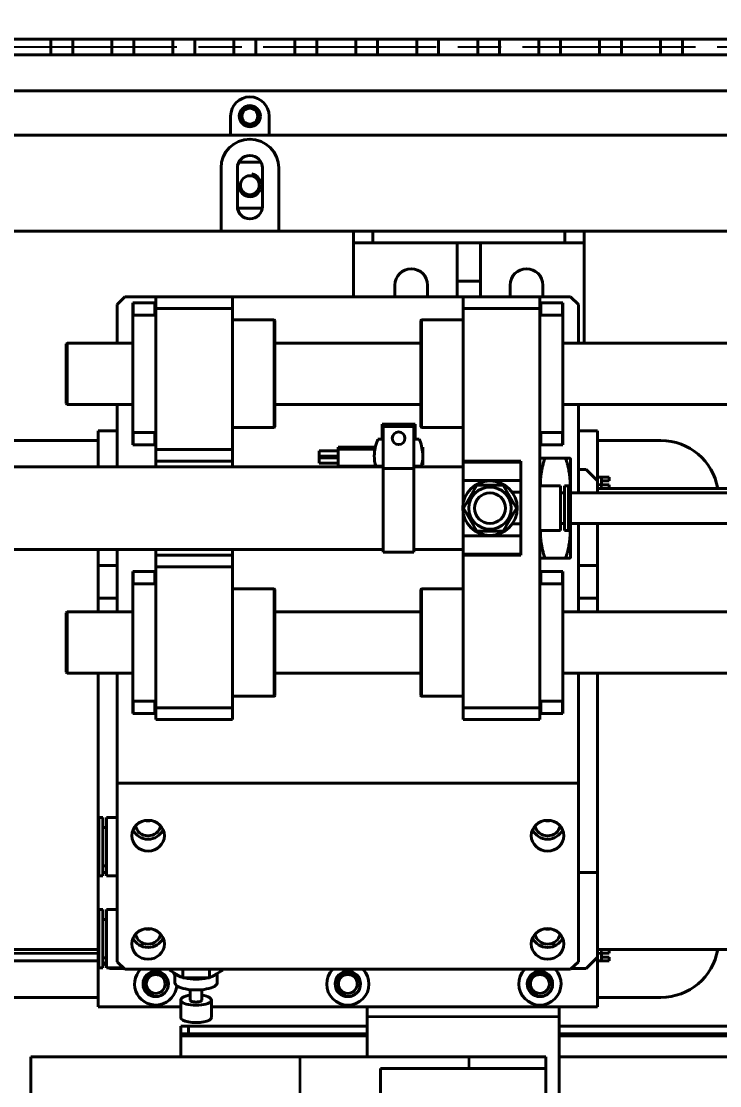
# Model space of a CAD drawing. Header units: millimetres. Extents: x 0 to 11890, y 0 to 8410.
# Drawn here: x 3137.3 to 3319.1, y 5919.1 to 6196.3 of the extents above; entities that cross this region are included whole.
import ezdxf

# ---------------------------------------------------------------- set-up
doc = ezdxf.new("R2010")
doc.units = ezdxf.units.MM
doc.header["$LTSCALE"] = 10
doc.linetypes.add('CHAIN', pattern=[0.3543, 0.2362, -0.0295, 0.0591, -0.0295])
for name, color, linetype, lineweight in [('가시적인 것(ISO)', 3, 'Continuous', 40), ('가시적인 좁은 것(ISO)', 3, 'Continuous', 35), ('중심선(ISO)', 1, 'Continuous', 25), ('치수(ISO)', 2, 'Continuous', 25)]:
    doc.layers.add(name, color=color, linetype=linetype, lineweight=lineweight)
doc.styles.add('치수 텍스트_PSTEK_POSCO', font='isocp.shx')
doc.dimstyles.new('치수_PSTEK_POSCO', dxfattribs={"dimscale": 10, "dimtxt": 3, "dimasz": 2, "dimexe": 2, "dimexo": 2.5, "dimgap": 1, "dimtad": 1, "dimrnd": 1e-08, "dimdsep": 46, "dimtxsty": '치수 텍스트_PSTEK_POSCO', "dimcen": 0.09, "dimdle": 10, "dimclrd": 7, "dimclre": 7, "dimclrt": 2, "dimadec": 1, "dimazin": 2, "dimtfac": 1, "dimtmove": 0, "dimatfit": 3, "dimfxl": 0, "dimtolj": 1, "dimlwd": -1, "dimlwe": -1, "dimarcsym": 0})

# ---------------------------------------------------------------- blocks, each defined once
blk = doc.blocks.new('*D36')
at = {"layer": 'Defpoints', "color": 0}
for p in [(2184.83, 6147.6), (4568.33, 5027.6), (4568.33, 4750.47)]:
    blk.add_point(p, dxfattribs=at)
at = {"layer": '치수(ISO)', "color": 7}
for p, q in [((2184.83, 6097.6), (2184.83, 4710.47)), ((4568.33, 4977.6), (4568.33, 4710.47)), ((2224.83, 4750.47), (4528.33, 4750.47))]:
    blk.add_line(p, q, dxfattribs=at)
for points in [[(2224.83, 4757.14), (2224.83, 4743.8), (2184.83, 4750.47)], [(4528.33, 4757.14), (4528.33, 4743.8), (4568.33, 4750.47)]]:
    blk.add_solid(points, dxfattribs=at)
at = {"layer": '치수(ISO)', "color": 2, "insert": (3269.57, 4800.48), "char_height": 60, "attachment_point": 4, "style": '치수 텍스트_PSTEK_POSCO'}
blk.add_mtext('\\A1;2383.5', dxfattribs=at)
blk = doc.blocks.new('*D39')
at = {"layer": 'Defpoints', "color": 0}
for p in [(2406.83, 7439.6), (1606.83, 5027.6), (4228.33, 5027.6)]:
    blk.add_point(p, dxfattribs=at)
at = {"layer": '치수(ISO)', "color": 7}
for p, q in [((2356.83, 7439.6), (1566.83, 7439.6)), ((1606.83, 7399.6), (1606.83, 5067.6)), ((4178.33, 5027.6), (1566.83, 5027.6))]:
    blk.add_line(p, q, dxfattribs=at)
for points in [[(1600.16, 7399.6), (1613.49, 7399.6), (1606.83, 7439.6)], [(1600.16, 5067.6), (1613.49, 5067.6), (1606.83, 5027.6)]]:
    blk.add_solid(points, dxfattribs=at)
at = {"layer": '치수(ISO)', "color": 2, "insert": (1556.82, 6159.03), "char_height": 60, "attachment_point": 4, "rotation": 90, "style": '치수 텍스트_PSTEK_POSCO'}
blk.add_mtext('\\A1;2412', dxfattribs=at)
blk = doc.blocks.new('*D40')
at = {"layer": 'Defpoints', "color": 0}
for p in [(1930.09, 6189.6), (2082.05, 6189.6), (3210.83, 4301.59)]:
    blk.add_point(p, dxfattribs=at)
at = {"layer": '치수(ISO)', "color": 7}
for p, q in [((2032.05, 6189.6), (1890.09, 6189.6)), ((1930.09, 4341.59), (1930.09, 6149.6)), ((3160.83, 4301.59), (1890.09, 4301.59))]:
    blk.add_line(p, q, dxfattribs=at)
for points in [[(1923.42, 6149.6), (1936.76, 6149.6), (1930.09, 6189.6)], [(1923.42, 4341.59), (1936.76, 4341.59), (1930.09, 4301.59)]]:
    blk.add_solid(points, dxfattribs=at)
at = {"layer": '치수(ISO)', "color": 2, "insert": (1880.09, 5131.59), "char_height": 60, "attachment_point": 4, "rotation": 90, "style": '치수 텍스트_PSTEK_POSCO'}
blk.add_mtext('\\A1;1888.01', dxfattribs=at)

msp = doc.modelspace()

# ---------------------------------------------------------------- linework, layer by layer
at = {"layer": '가시적인 것(ISO)'}
for p, q in [((3464.538, 6191.597), (2909.48, 6191.597)), ((3145.001, 6187.597), (3145.001, 6191.597)), ((3150.716, 6187.597), (3150.716, 6191.597)), ((3160.876, 6187.597), (3160.876, 6191.597)), ((3166.591, 6187.597), (3166.591, 6191.597)), ((3176.751, 6187.597), (3176.751, 6191.597)), ((3182.466, 6187.597), (3182.466, 6191.597)), ((3192.626, 6187.597), (3192.626, 6191.597)), ((3198.341, 6187.597), (3198.341, 6191.597)), ((3208.501, 6187.597), (3208.501, 6191.597)), ((3214.216, 6187.597), (3214.216, 6191.597)), ((3224.376, 6187.597), (3224.376, 6191.597)), ((3230.091, 6187.597), (3230.091, 6191.597)), ((3240.251, 6187.597), (3240.251, 6191.597)), ((3245.966, 6187.597), (3245.966, 6191.597)), ((3256.126, 6187.597), (3256.126, 6191.597)), ((3261.841, 6187.597), (3261.841, 6191.597)), ((3272.001, 6187.597), (3272.001, 6191.597)), ((3277.716, 6187.597), (3277.716, 6191.597)), ((3287.876, 6187.597), (3287.876, 6191.597)), ((3293.591, 6187.597), (3293.591, 6191.597)), ((3303.751, 6187.597), (3303.751, 6191.597)), ((3309.466, 6187.597), (3309.466, 6191.597)), ((2909.48, 6187.597), (3464.538, 6187.597)), ((2896.826, 6178.202), (3464.538, 6178.202)), ((3191.826, 6166.597), (3191.826, 6171.597)), ((3201.826, 6171.597), (3201.826, 6166.597)), ((3464.538, 6166.597), (2896.826, 6166.597)), ((3191.826, 6166.597), (3061.826, 6166.597)), ((3331.826, 6166.597), (3201.826, 6166.597)), ((3193.943, 6159.597), (3199.71, 6159.597)), ((3189.326, 6158.097), (3189.326, 6141.597)), ((3193.576, 6148.097), (3193.576, 6158.097)), ((3200.076, 6158.097), (3200.076, 6148.097)), ((3204.326, 6141.597), (3204.326, 6158.097)), ((3200.038, 6147.597), (3193.615, 6147.597)), ((3189.326, 6141.597), (2954.326, 6141.597)), ((3204.326, 6141.597), (3189.326, 6141.597)), ((3439.326, 6141.597), (3204.326, 6141.597)), ((3223.826, 6141.597), (3223.826, 6138.597)), ((3228.826, 6138.597), (3228.826, 6141.597)), ((3278.826, 6141.597), (3278.826, 6138.597)), ((3283.826, 6138.597), (3283.826, 6141.597)), ((3223.826, 6138.597), (3228.826, 6138.597)), ((3223.826, 6124.501), (3223.826, 6138.597)), ((3228.826, 6138.597), (3278.826, 6138.597)), ((3250.826, 6128.597), (3250.826, 6138.597)), ((3256.826, 6138.597), (3256.826, 6128.597)), ((3278.826, 6138.597), (3283.826, 6138.597)), ((3283.826, 6138.597), (3283.826, 6112.503)), ((3234.576, 6124.501), (3234.576, 6127.597)), ((3243.076, 6127.597), (3243.076, 6124.501)), ((3256.826, 6128.597), (3250.826, 6128.597)), ((3250.826, 6124.501), (3250.826, 6128.597)), ((3256.826, 6128.597), (3256.826, 6124.505)), ((3264.576, 6124.505), (3264.576, 6127.597)), ((3273.076, 6127.597), (3273.076, 6124.501)), ((3162.326, 6122.501), (3164.326, 6124.501)), ((3172.326, 6124.501), (3164.326, 6124.501)), ((3172.326, 6121.506), (3172.326, 6124.505)), ((3172.326, 6124.505), (3192.326, 6124.505)), ((3192.326, 6124.505), (3192.326, 6121.506)), ((3252.326, 6124.501), (3192.326, 6124.501)), ((3252.326, 6121.506), (3252.326, 6124.505)), ((3252.326, 6124.505), (3272.326, 6124.505)), ((3272.326, 6124.505), (3272.326, 6121.506)), ((3280.326, 6124.501), (3272.326, 6124.501)), ((3280.326, 6124.501), (3282.326, 6122.501)), ((3162.326, 6112.503), (3162.326, 6122.501)), ((3166.326, 6123.001), (3166.326, 6123.005)), ((3166.326, 6119.473), (3166.326, 6123.001)), ((3166.526, 6123.005), (3172.126, 6123.005)), ((3172.126, 6123.001), (3166.526, 6123.001)), ((3172.326, 6121.506), (3192.326, 6121.506)), ((3172.326, 6084.756), (3172.326, 6121.506)), ((3192.326, 6121.506), (3192.326, 6084.756)), ((3252.326, 6121.506), (3272.326, 6121.506)), ((3252.326, 6081.756), (3252.326, 6121.506)), ((3272.326, 6121.506), (3272.326, 6017.505)), ((3272.526, 6123.005), (3278.126, 6123.005)), ((3278.126, 6123.001), (3272.526, 6123.001)), ((3278.326, 6123.005), (3278.326, 6123.001)), ((3278.326, 6123.001), (3278.326, 6119.473)), ((3282.326, 6122.501), (3282.326, 6112.503)), ((3166.326, 6089.528), (3166.326, 6119.473)), ((3166.526, 6119.789), (3172.126, 6119.789)), ((3192.326, 6118.503), (3203.126, 6118.503)), ((3203.326, 6090.703), (3203.326, 6118.303)), ((3241.326, 6118.303), (3241.326, 6090.703)), ((3252.326, 6118.503), (3241.526, 6118.503)), ((3272.526, 6119.789), (3278.126, 6119.789)), ((3278.326, 6119.473), (3278.326, 6089.528)), ((3149.038, 6112.253), (3149.288, 6112.503)), ((3149.288, 6112.503), (3149.288, 6096.503)), ((3166.326, 6112.503), (3149.288, 6112.503)), ((3241.326, 6112.503), (3203.326, 6112.503)), ((3442.538, 6112.503), (3278.326, 6112.503)), ((3149.038, 6096.753), (3149.038, 6112.253)), ((3149.038, 6096.753), (3149.288, 6096.503)), ((3166.326, 6096.503), (3149.288, 6096.503)), ((3162.326, 6080.303), (3162.326, 6096.503)), ((3241.326, 6096.503), (3203.326, 6096.503)), ((3442.538, 6096.503), (3278.326, 6096.503)), ((3282.326, 6096.503), (3282.326, 6073.503)), ((3192.326, 6090.503), (3203.126, 6090.503)), ((3231.226, 6091.333), (3239.826, 6091.333)), ((3231.226, 6087.463), (3231.226, 6091.333)), ((3231.326, 6090.913), (3239.726, 6090.913)), ((3231.326, 6087.463), (3231.326, 6090.913)), ((3231.526, 6090.803), (3231.526, 6079.81)), ((3239.526, 6090.803), (3231.526, 6090.803)), ((3239.526, 6079.81), (3239.526, 6090.803)), ((3239.726, 6090.913), (3239.726, 6087.463)), ((3239.826, 6091.333), (3239.826, 6087.463)), ((3252.326, 6090.503), (3241.526, 6090.503)), ((3157.326, 6089.597), (3157.326, 6080.303)), ((3162.326, 6089.597), (3157.326, 6089.597)), ((3166.326, 6086.001), (3166.326, 6089.528)), ((3172.126, 6089.212), (3166.526, 6089.212)), ((3230.166, 6087.463), (3231.526, 6087.463)), ((3239.526, 6087.463), (3240.886, 6087.463)), ((3278.126, 6089.212), (3272.526, 6089.212)), ((3278.326, 6089.528), (3278.326, 6086.001)), ((3287.326, 6089.597), (3282.326, 6089.597)), ((3287.326, 6076.597), (3287.326, 6089.597)), ((3063.826, 6087.097), (3157.326, 6087.097)), ((3166.526, 6086.001), (3172.126, 6086.001)), ((3192.326, 6084.756), (3172.326, 6084.756)), ((3172.326, 6084.756), (3172.326, 6081.755)), ((3192.326, 6081.755), (3192.326, 6084.756)), ((3229.472, 6085.403), (3219.826, 6085.403)), ((3219.826, 6085.403), (3219.826, 6084.863)), ((3229.366, 6084.863), (3219.826, 6084.863)), ((3219.826, 6084.863), (3219.826, 6080.403)), ((3241.826, 6085.403), (3241.581, 6085.403)), ((3241.826, 6084.231), (3241.826, 6085.403)), ((3272.526, 6086.001), (3278.126, 6086.001)), ((3287.326, 6087.097), (3303.826, 6087.097)), ((3214.826, 6083.053), (3214.826, 6084.403)), ((3219.826, 6084.403), (3214.826, 6084.403)), ((3214.826, 6083.053), (3214.826, 6082.553)), ((3214.826, 6081.203), (3214.826, 6082.553)), ((3241.826, 6084.231), (3241.774, 6084.231)), ((3241.826, 6084.231), (3241.826, 6083.464)), ((3241.826, 6082.803), (3241.826, 6080.803)), ((3272.326, 6082.253), (3272.471, 6082.503)), ((3279.021, 6082.503), (3273.632, 6082.503)), ((3280.326, 6082.253), (3280.182, 6082.503)), ((3280.326, 6056.753), (3280.326, 6082.253)), ((3231.526, 6080.303), (3090.126, 6080.303)), ((3172.326, 6081.755), (3192.326, 6081.755)), ((3172.326, 6081.752), (3172.326, 6081.755)), ((3172.326, 6080.303), (3172.326, 6081.752)), ((3192.326, 6081.755), (3192.326, 6081.752)), ((3192.326, 6081.752), (3192.326, 6080.303)), ((3219.826, 6081.203), (3214.826, 6081.203)), ((3229.586, 6080.403), (3219.826, 6080.403)), ((3231.526, 6080.403), (3229.586, 6080.403)), ((3231.526, 6058.003), (3231.526, 6079.81)), ((3239.526, 6079.81), (3231.526, 6079.81)), ((3241.466, 6080.403), (3239.526, 6080.403)), ((3252.326, 6080.303), (3239.526, 6080.303)), ((3239.526, 6079.81), (3239.526, 6058.003)), ((3241.826, 6080.803), (3241.567, 6080.803)), ((3252.326, 6081.752), (3252.326, 6081.756)), ((3252.326, 6081.756), (3267.326, 6081.756)), ((3252.326, 6081.503), (3252.326, 6081.752)), ((3267.326, 6081.503), (3252.326, 6081.503)), ((3252.326, 6076.714), (3252.326, 6081.503)), ((3267.326, 6081.756), (3267.326, 6057.256)), ((3284.326, 6079.597), (3282.326, 6079.597)), ((3284.326, 6079.597), (3287.326, 6076.597)), ((3267.326, 6076.714), (3252.326, 6076.714)), ((3252.326, 6076.714), (3252.326, 6070.691)), ((3287.326, 6077.597), (3288.326, 6077.597)), ((3287.326, 6076.597), (3287.326, 6073.503)), ((3288.326, 6077.597), (3290.326, 6077.597)), ((3288.326, 6077.597), (3288.326, 6075.597)), ((3290.326, 6076.597), (3288.326, 6076.597)), ((3290.326, 6077.597), (3290.326, 6076.597)), ((3255.862, 6075.503), (3252.398, 6069.503)), ((3262.791, 6075.503), (3255.862, 6075.503)), ((3266.255, 6069.503), (3262.791, 6075.503)), ((3267.326, 6073.623), (3265.109, 6073.623)), ((3277.726, 6075.303), (3272.326, 6075.303)), ((3277.726, 6075.303), (3277.726, 6063.703)), ((3278.726, 6073.503), (3277.726, 6073.503)), ((3278.726, 6075.303), (3278.726, 6063.703)), ((3279.726, 6075.303), (3278.726, 6075.303)), ((3279.726, 6075.303), (3279.726, 6063.703)), ((3421.337, 6073.503), (3280.326, 6073.503)), ((3434.388, 6074.597), (3287.326, 6074.597)), ((3290.326, 6075.597), (3288.326, 6075.597)), ((3290.326, 6075.597), (3290.326, 6074.597)), ((3252.326, 6068.316), (3252.326, 6062.292)), ((3252.398, 6069.503), (3255.862, 6063.503)), ((3262.791, 6063.503), (3266.255, 6069.503)), ((3267.326, 6065.383), (3265.109, 6065.383)), ((3278.726, 6065.503), (3277.726, 6065.503)), ((3421.337, 6065.503), (3280.326, 6065.503)), ((3282.326, 6065.503), (3282.326, 6042.503)), ((3287.326, 6065.503), (3287.326, 6054.597)), ((3255.862, 6063.503), (3262.791, 6063.503)), ((3277.726, 6063.703), (3272.326, 6063.703)), ((3279.726, 6063.703), (3278.726, 6063.703)), ((3267.326, 6062.292), (3252.326, 6062.292)), ((3252.326, 6057.503), (3252.326, 6062.292)), ((3231.526, 6058.703), (3090.126, 6058.703)), ((3157.326, 6054.597), (3157.326, 6058.703)), ((3162.326, 6042.503), (3162.326, 6058.703)), ((3172.326, 6057.255), (3172.326, 6058.703)), ((3172.326, 6057.255), (3172.326, 6054.256)), ((3192.326, 6057.255), (3172.326, 6057.255)), ((3192.326, 6058.703), (3192.326, 6057.255)), ((3192.326, 6054.256), (3192.326, 6057.255)), ((3239.526, 6058.003), (3231.526, 6058.003)), ((3252.326, 6058.703), (3239.526, 6058.703)), ((3252.326, 6057.256), (3252.326, 6057.503)), ((3267.326, 6057.503), (3252.326, 6057.503)), ((3267.326, 6057.256), (3252.326, 6057.256)), ((3252.326, 6017.505), (3252.326, 6057.256)), ((3162.326, 6054.597), (3157.326, 6054.597)), ((3157.326, 6046.031), (3157.326, 6054.597)), ((3172.326, 6054.256), (3192.326, 6054.256)), ((3172.326, 6017.505), (3172.326, 6054.256)), ((3192.326, 6054.256), (3192.326, 6017.505)), ((3272.326, 6056.753), (3272.471, 6056.503)), ((3279.021, 6056.503), (3273.632, 6056.503)), ((3280.326, 6056.753), (3280.182, 6056.503)), ((3287.326, 6054.597), (3282.326, 6054.597)), ((3287.326, 6054.597), (3287.326, 6046.031)), ((3166.326, 6053.001), (3166.326, 6053.005)), ((3166.326, 6049.473), (3166.326, 6053.001)), ((3166.526, 6053.005), (3172.126, 6053.005)), ((3172.126, 6053.001), (3166.526, 6053.001)), ((3272.526, 6053.005), (3278.126, 6053.005)), ((3278.126, 6053.001), (3272.526, 6053.001)), ((3278.326, 6053.005), (3278.326, 6053.001)), ((3278.326, 6053.001), (3278.326, 6049.473)), ((3166.326, 6019.528), (3166.326, 6049.473)), ((3166.526, 6049.789), (3172.126, 6049.789)), ((3272.526, 6049.789), (3278.126, 6049.789)), ((3278.326, 6049.473), (3278.326, 6019.528)), ((3162.326, 6046.031), (3157.326, 6046.031)), ((3157.326, 6042.503), (3157.326, 6046.031)), ((3192.326, 6048.503), (3203.126, 6048.503)), ((3203.326, 6020.703), (3203.326, 6048.303)), ((3241.326, 6048.303), (3241.326, 6020.703)), ((3252.326, 6048.503), (3241.526, 6048.503)), ((3287.326, 6046.031), (3282.326, 6046.031)), ((3287.326, 6046.031), (3287.326, 6042.503)), ((3149.038, 6042.253), (3149.288, 6042.503)), ((3149.038, 6026.753), (3149.038, 6042.253)), ((3149.288, 6042.503), (3149.288, 6026.503)), ((3166.326, 6042.503), (3149.288, 6042.503)), ((3241.326, 6042.503), (3203.326, 6042.503)), ((3442.538, 6042.503), (3278.326, 6042.503)), ((3149.038, 6026.753), (3149.288, 6026.503)), ((3166.326, 6026.503), (3149.288, 6026.503)), ((3157.326, 5974.597), (3157.326, 6026.503)), ((3162.326, 5997.914), (3162.326, 6026.503)), ((3241.326, 6026.503), (3203.326, 6026.503)), ((3442.538, 6026.503), (3278.326, 6026.503)), ((3282.326, 6026.503), (3282.326, 5997.914)), ((3287.326, 6026.503), (3287.326, 5974.597)), ((3166.326, 6016.001), (3166.326, 6019.528)), ((3172.126, 6019.212), (3166.526, 6019.212)), ((3192.326, 6020.503), (3203.126, 6020.503)), ((3252.326, 6020.503), (3241.526, 6020.503)), ((3278.126, 6019.212), (3272.526, 6019.212)), ((3278.326, 6019.528), (3278.326, 6016.001)), ((3166.526, 6016.001), (3172.126, 6016.001)), ((3172.326, 6017.505), (3192.326, 6017.505)), ((3172.326, 6014.505), (3172.326, 6017.505)), ((3192.326, 6017.505), (3192.326, 6014.505)), ((3252.326, 6017.505), (3272.326, 6017.505)), ((3252.326, 6014.505), (3252.326, 6017.505)), ((3272.326, 6017.505), (3272.326, 6014.505)), ((3272.526, 6016.001), (3278.126, 6016.001)), ((3172.326, 6014.501), (3172.326, 6014.505)), ((3172.326, 6014.505), (3192.326, 6014.505)), ((3172.326, 6014.501), (3192.326, 6014.501)), ((3192.326, 6014.505), (3192.326, 6014.501)), ((3252.326, 6014.501), (3252.326, 6014.505)), ((3252.326, 6014.505), (3272.326, 6014.505)), ((3252.326, 6014.501), (3272.326, 6014.501)), ((3272.326, 6014.505), (3272.326, 6014.501)), ((3162.326, 5951.317), (3162.326, 5997.914)), ((3282.326, 5997.914), (3162.326, 5997.914)), ((3282.326, 5997.914), (3282.326, 5951.317)), ((3157.526, 5973.716), (3157.526, 5988.916)), ((3157.526, 5988.916), (3158.526, 5988.916)), ((3158.526, 5973.716), (3158.526, 5988.916)), ((3159.526, 5973.716), (3159.526, 5988.916)), ((3159.526, 5988.916), (3162.326, 5988.916)), ((3158.526, 5986.316), (3159.526, 5986.316)), ((3157.526, 5974.597), (3157.326, 5974.597)), ((3157.326, 5952.597), (3157.326, 5974.597)), ((3157.526, 5973.716), (3158.526, 5973.716)), ((3158.526, 5976.316), (3159.526, 5976.316)), ((3159.526, 5974.597), (3158.526, 5974.597)), ((3159.526, 5973.716), (3162.326, 5973.716)), ((3287.326, 5974.597), (3282.326, 5974.597)), ((3287.326, 5974.597), (3287.326, 5952.597)), ((3157.526, 5949.775), (3157.526, 5964.975)), ((3157.526, 5964.975), (3158.526, 5964.975)), ((3158.526, 5949.775), (3158.526, 5964.975)), ((3159.526, 5949.775), (3159.526, 5964.975)), ((3159.526, 5964.975), (3162.326, 5964.975)), ((3158.526, 5962.375), (3159.526, 5962.375)), ((3273.826, 5959.879), (3273.826, 5959.982)), ((3071.326, 5954.597), (3157.326, 5954.597)), ((3287.326, 5954.597), (3960.326, 5954.597)), ((3290.326, 5954.597), (3290.326, 5953.597)), ((3157.326, 5951.597), (3125.326, 5951.597)), ((3157.326, 5952.597), (3157.326, 5939.597)), ((3157.526, 5952.397), (3157.326, 5952.597)), ((3158.526, 5952.375), (3159.526, 5952.375)), ((3287.326, 5952.597), (3284.326, 5949.597)), ((3287.326, 5939.597), (3287.326, 5952.597)), ((3288.326, 5951.597), (3287.326, 5951.597)), ((3288.326, 5953.597), (3290.326, 5953.597)), ((3288.326, 5953.597), (3288.326, 5951.597)), ((3288.326, 5952.597), (3290.326, 5952.597)), ((3290.326, 5951.597), (3288.326, 5951.597)), ((3290.326, 5952.597), (3290.326, 5951.597)), ((3157.526, 5949.775), (3158.526, 5949.775)), ((3159.526, 5950.397), (3158.526, 5951.397)), ((3159.526, 5949.775), (3163.968, 5949.775)), ((3160.326, 5949.597), (3160.149, 5949.775)), ((3164.157, 5949.597), (3160.326, 5949.597)), ((3164.326, 5949.438), (3162.326, 5951.317)), ((3280.326, 5949.438), (3164.326, 5949.438)), ((3175.898, 5949.438), (3175.898, 5949.199)), ((3179.362, 5947.147), (3175.898, 5949.199)), ((3179.362, 5949.438), (3179.362, 5947.147)), ((3186.291, 5949.438), (3186.291, 5947.147)), ((3189.755, 5949.199), (3186.291, 5947.147)), ((3189.755, 5949.438), (3189.755, 5949.199)), ((3282.326, 5951.317), (3280.326, 5949.438)), ((3284.326, 5949.597), (3280.496, 5949.597)), ((3177.326, 5945.911), (3177.326, 5948.353)), ((3186.291, 5947.147), (3179.362, 5947.147)), ((3188.326, 5945.911), (3188.326, 5948.353)), ((3181.326, 5941.4), (3181.326, 5944.101)), ((3184.326, 5941.4), (3184.326, 5944.101)), ((3157.326, 5942.097), (3092.326, 5942.097)), ((3178.826, 5936.889), (3178.826, 5941.4)), ((3186.826, 5936.889), (3186.826, 5941.4)), ((3303.826, 5942.097), (3287.326, 5942.097)), ((3157.326, 5939.597), (3178.826, 5939.597)), ((3186.826, 5939.597), (3227.326, 5939.597)), ((3277.326, 5939.597), (3227.326, 5939.597)), ((3227.326, 5937.097), (3227.326, 5939.597)), ((3277.326, 5939.597), (3287.326, 5939.597)), ((3277.326, 5939.597), (3277.326, 5937.097)), ((3227.326, 5926.597), (3227.326, 5937.097)), ((3277.326, 5937.097), (3277.326, 5855.597)), ((3178.826, 5934.597), (3178.826, 5932.597)), ((3180.826, 5934.597), (3178.826, 5934.597)), ((3178.826, 5932.597), (3180.826, 5932.597)), ((3178.826, 5932.597), (3178.826, 5932.097)), ((3180.826, 5932.597), (3180.826, 5934.597)), ((3227.326, 5934.597), (3180.826, 5934.597)), ((3180.826, 5932.597), (3227.326, 5932.597)), ((3892.826, 5934.597), (3277.326, 5934.597)), ((3277.326, 5932.597), (3892.826, 5932.597)), ((3178.826, 5926.597), (3178.826, 5932.097)), ((3209.826, 5926.597), (3139.826, 5926.597)), ((3139.826, 5926.597), (3139.826, 5852.597)), ((3209.826, 5926.597), (3253.826, 5926.597)), ((3253.826, 5926.597), (3273.826, 5926.597)), ((3273.826, 5923.597), (3273.826, 5926.597)), ((3277.326, 5926.597), (3684.826, 5926.597)), ((3230.826, 5923.597), (3253.826, 5923.597)), ((3230.826, 5855.597), (3230.826, 5923.597)), ((3273.826, 5923.597), (3253.826, 5923.597)), ((3273.826, 5923.597), (3273.826, 5855.597))]:
    msp.add_line(p, q, dxfattribs=at)
for centre, radius in [((3196.826, 6171.597), 2.75), ((3196.826, 6171.597), 2.067), ((3196.826, 6153.597), 2.458), ((3235.526, 6087.703), 1.65), ((3259.326, 6069.503), 7.1), ((3259.326, 6069.503), 5.5), ((3259.326, 6069.503), 4), ((3172.326, 5945.597), 3.3), ((3222.326, 5945.597), 3.3), ((3272.326, 5945.597), 3.3), ((3172.326, 5945.597), 2.459), ((3222.326, 5945.597), 2.459), ((3272.326, 5945.597), 2.459)]:
    msp.add_circle(centre, radius, dxfattribs=at)
for centre, radius, start, end in [((3196.826, 6171.597), 5, 0, 180), ((3196.826, 6158.097), 7.5, 0, 180), ((3196.826, 6158.097), 3.25, 0, 180), ((3196.826, 6148.097), 3.25, 180, 0), ((3238.826, 6127.597), 4.25, 0, 180), ((3268.826, 6127.597), 4.25, 0, 180), ((3203.126, 6118.303), 0.2, 0, 90), ((3241.526, 6118.303), 0.2, 90, 180), ((3203.126, 6090.703), 0.2, 270, 0), ((3241.526, 6090.703), 0.2, 180, 270), ((3303.826, 6072.097), 15, 9.59407, 90), ((3203.126, 6048.303), 0.2, 0, 90), ((3241.526, 6048.303), 0.2, 90, 180), ((3203.126, 6020.703), 0.2, 270, 0), ((3241.526, 6020.703), 0.2, 180, 270), ((3303.826, 5957.097), 15, 270, 350.40593), ((3172.326, 5945.597), 5.5, 135.70785, 355.24467), ((3222.326, 5945.597), 5.5, 135.70785, 44.29215), ((3272.326, 5945.597), 5.5, 135.70785, 44.29215), ((3172.326, 5945.597), 5.5, 24.61998, 32.80312)]:
    msp.add_arc(centre, radius, start, end, dxfattribs=at)
for centre in [(3170.326, 5984.206), (3274.326, 5984.206), (3170.326, 5956.016), (3274.326, 5956.016)]:
    msp.add_ellipse(centre, major_axis=(4.25, 0), ratio=0.9396926, dxfattribs=at)
for centre, major_axis, ratio, start_param, end_param in [((3170.326, 5991.157), (-3.324, 0), 0.9396926, 1.3258325, 1.8157601), ((3274.326, 5991.157), (-3.324, 0), 0.9396926, 1.3258325, 1.8157601), ((3170.326, 5987.285), (4.25, 0), 0.9396926, 3.5372125, 5.8875654), ((3170.326, 5987.285), (3.324, 0), 0.9396926, 3.312983, 6.111795), ((3274.326, 5987.285), (4.25, 0), 0.9396926, 3.5372125, 5.8875654), ((3274.326, 5987.285), (3.324, 0), 0.9396926, 3.312983, 6.111795), ((3170.326, 5962.967), (-3.324, 0), 0.9396926, 1.3258325, 1.8157601), ((3274.326, 5962.967), (-3.324, 0), 0.9396926, 1.3258325, 1.8157601), ((3170.326, 5959.094), (4.25, 0), 0.9396926, 3.5372125, 5.8875654), ((3170.326, 5959.094), (3.324, 0), 0.9396926, 3.312983, 6.111795), ((3274.326, 5959.094), (4.25, 0), 0.9396926, 3.5372125, 5.8875654), ((3274.326, 5959.094), (3.324, 0), 0.9396926, 3.312983, 6.111795), ((3182.826, 5948.73), (-5.5, 0), 0.3420202, 0.262178, 0.7850195), ((3182.826, 5948.73), (5.5, 0), 0.3420202, 4.1409774, 5.2838005), ((3182.826, 5948.73), (5, 0), 0.3420202, 4.3232927, 5.1014853), ((3182.826, 5948.73), (5.5, 0), 0.3420202, 5.4981658, 6.0210073), ((3182.826, 5945.911), (-5.5, 0), 0.3420202, 0, 3.1415927), ((3182.826, 5941.4), (-4, 0), 0.3420202, 5.0967858, 10.6111775), ((3182.826, 5941.4), (-1.5, 0), 0.3420202, 0, 3.1415927), ((3182.826, 5936.889), (-4, 0), 0.3420202, 0, 3.1415927)]:
    msp.add_ellipse(centre, major_axis=major_axis, ratio=ratio, start_param=start_param, end_param=end_param, dxfattribs=at)
for points, knots in [([(3166.326, 6123.005), (3166.326, 6123.005), (3166.334, 6123.005), (3166.358, 6123.005), (3166.376, 6123.005), (3166.414, 6123.005), (3166.438, 6123.005), (3166.481, 6123.005), (3166.505, 6123.005), (3166.526, 6123.005)], [-0.038692341, -0.038692341, -0.038692341, -0.038692341, -0.025226081, -0.025226081, -0.014489666, -0.014489666, -0.006363865, -0.006363865, 0, 0, 0, 0]), ([(3166.526, 6123.001), (3166.505, 6123.001), (3166.481, 6123.001), (3166.438, 6123.001), (3166.414, 6123.001), (3166.376, 6123.001), (3166.358, 6123.001), (3166.334, 6123.001), (3166.326, 6123.001), (3166.326, 6123.001)], [0, 0, 0, 0, 0.006363865, 0.006363865, 0.014489666, 0.014489666, 0.025226081, 0.025226081, 0.038692341, 0.038692341, 0.038692341, 0.038692341]), ([(3172.126, 6123.005), (3172.148, 6123.005), (3172.172, 6123.005), (3172.215, 6123.005), (3172.238, 6123.005), (3172.276, 6123.005), (3172.295, 6123.005), (3172.319, 6123.005), (3172.326, 6123.005), (3172.326, 6123.005)], [0, 0, 0, 0, 0.006363865, 0.006363865, 0.014489666, 0.014489666, 0.025226081, 0.025226081, 0.038692341, 0.038692341, 0.038692341, 0.038692341]), ([(3172.326, 6123.001), (3172.326, 6123.001), (3172.319, 6123.001), (3172.295, 6123.001), (3172.276, 6123.001), (3172.238, 6123.001), (3172.215, 6123.001), (3172.172, 6123.001), (3172.148, 6123.001), (3172.126, 6123.001)], [-0.038692341, -0.038692341, -0.038692341, -0.038692341, -0.025226081, -0.025226081, -0.014489666, -0.014489666, -0.006363865, -0.006363865, 0, 0, 0, 0]), ([(3272.326, 6123.005), (3272.326, 6123.005), (3272.334, 6123.005), (3272.358, 6123.005), (3272.376, 6123.005), (3272.414, 6123.005), (3272.438, 6123.005), (3272.481, 6123.005), (3272.505, 6123.005), (3272.526, 6123.005)], [-0.038692341, -0.038692341, -0.038692341, -0.038692341, -0.025226081, -0.025226081, -0.014489666, -0.014489666, -0.006363865, -0.006363865, 0, 0, 0, 0]), ([(3272.526, 6123.001), (3272.505, 6123.001), (3272.481, 6123.001), (3272.438, 6123.001), (3272.414, 6123.001), (3272.376, 6123.001), (3272.358, 6123.001), (3272.334, 6123.001), (3272.326, 6123.001), (3272.326, 6123.001)], [0, 0, 0, 0, 0.006363865, 0.006363865, 0.014489666, 0.014489666, 0.025226081, 0.025226081, 0.038692341, 0.038692341, 0.038692341, 0.038692341]), ([(3278.126, 6123.005), (3278.148, 6123.005), (3278.172, 6123.005), (3278.215, 6123.005), (3278.238, 6123.005), (3278.276, 6123.005), (3278.295, 6123.005), (3278.319, 6123.005), (3278.326, 6123.005), (3278.326, 6123.005)], [0, 0, 0, 0, 0.006363865, 0.006363865, 0.014489666, 0.014489666, 0.025226081, 0.025226081, 0.038692341, 0.038692341, 0.038692341, 0.038692341]), ([(3278.326, 6123.001), (3278.326, 6123.001), (3278.319, 6123.001), (3278.295, 6123.001), (3278.276, 6123.001), (3278.238, 6123.001), (3278.215, 6123.001), (3278.172, 6123.001), (3278.148, 6123.001), (3278.126, 6123.001)], [-0.038692341, -0.038692341, -0.038692341, -0.038692341, -0.025226081, -0.025226081, -0.014489666, -0.014489666, -0.006363865, -0.006363865, 0, 0, 0, 0]), ([(3166.326, 6119.473), (3166.326, 6119.518), (3166.334, 6119.572), (3166.358, 6119.649), (3166.376, 6119.687), (3166.414, 6119.738), (3166.438, 6119.76), (3166.481, 6119.783), (3166.505, 6119.789), (3166.526, 6119.789)], [-0.038692341, -0.038692341, -0.038692341, -0.038692341, -0.025226081, -0.025226081, -0.014489666, -0.014489666, -0.006363865, -0.006363865, 0, 0, 0, 0]), ([(3172.126, 6119.789), (3172.148, 6119.789), (3172.172, 6119.783), (3172.215, 6119.76), (3172.238, 6119.738), (3172.276, 6119.687), (3172.295, 6119.649), (3172.319, 6119.572), (3172.326, 6119.518), (3172.326, 6119.473)], [0, 0, 0, 0, 0.006363865, 0.006363865, 0.014489666, 0.014489666, 0.025226081, 0.025226081, 0.038692341, 0.038692341, 0.038692341, 0.038692341]), ([(3272.326, 6119.473), (3272.326, 6119.518), (3272.334, 6119.572), (3272.358, 6119.649), (3272.376, 6119.687), (3272.414, 6119.738), (3272.438, 6119.76), (3272.481, 6119.783), (3272.505, 6119.789), (3272.526, 6119.789)], [-0.038692341, -0.038692341, -0.038692341, -0.038692341, -0.025226081, -0.025226081, -0.014489666, -0.014489666, -0.006363865, -0.006363865, 0, 0, 0, 0]), ([(3278.126, 6119.789), (3278.148, 6119.789), (3278.172, 6119.783), (3278.215, 6119.76), (3278.238, 6119.738), (3278.276, 6119.687), (3278.295, 6119.649), (3278.319, 6119.572), (3278.326, 6119.518), (3278.326, 6119.473)], [0, 0, 0, 0, 0.006363865, 0.006363865, 0.014489666, 0.014489666, 0.025226081, 0.025226081, 0.038692341, 0.038692341, 0.038692341, 0.038692341]), ([(3166.526, 6089.212), (3166.505, 6089.212), (3166.481, 6089.218), (3166.438, 6089.241), (3166.414, 6089.263), (3166.376, 6089.313), (3166.358, 6089.352), (3166.334, 6089.429), (3166.326, 6089.483), (3166.326, 6089.528)], [0, 0, 0, 0, 0.006363865, 0.006363865, 0.014489666, 0.014489666, 0.025226081, 0.025226081, 0.038692341, 0.038692341, 0.038692341, 0.038692341]), ([(3172.326, 6089.528), (3172.326, 6089.483), (3172.319, 6089.429), (3172.295, 6089.352), (3172.276, 6089.313), (3172.238, 6089.263), (3172.215, 6089.241), (3172.172, 6089.218), (3172.148, 6089.212), (3172.126, 6089.212)], [-0.038692341, -0.038692341, -0.038692341, -0.038692341, -0.025226081, -0.025226081, -0.014489666, -0.014489666, -0.006363865, -0.006363865, 0, 0, 0, 0]), ([(3229.586, 6080.403), (3229.34, 6081.306), (3229.221, 6082.238), (3229.221, 6084.464), (3229.492, 6085.867), (3230.072, 6087.252), (3230.118, 6087.358), (3230.166, 6087.463)], [1.32177117, 1.32177117, 1.32177117, 1.32177117, 1.59039785, 1.59039785, 1.98960916, 1.98960916, 2.02305395, 2.02305395, 2.02305395, 2.02305395]), ([(3240.886, 6087.463), (3240.935, 6087.357), (3240.982, 6087.249), (3241.561, 6085.864), (3241.832, 6084.463), (3241.832, 6082.238), (3241.713, 6081.306), (3241.466, 6080.403)], [4.35075575, 4.35075575, 4.35075575, 4.35075575, 4.38459713, 4.38459713, 4.78338016, 4.78338016, 5.05200685, 5.05200685, 5.05200685, 5.05200685]), ([(3272.526, 6089.212), (3272.505, 6089.212), (3272.481, 6089.218), (3272.438, 6089.241), (3272.414, 6089.263), (3272.376, 6089.313), (3272.358, 6089.352), (3272.334, 6089.429), (3272.326, 6089.483), (3272.326, 6089.528)], [0, 0, 0, 0, 0.006363865, 0.006363865, 0.014489666, 0.014489666, 0.025226081, 0.025226081, 0.038692341, 0.038692341, 0.038692341, 0.038692341]), ([(3278.326, 6089.528), (3278.326, 6089.483), (3278.319, 6089.429), (3278.295, 6089.352), (3278.276, 6089.313), (3278.238, 6089.263), (3278.215, 6089.241), (3278.172, 6089.218), (3278.148, 6089.212), (3278.126, 6089.212)], [-0.038692341, -0.038692341, -0.038692341, -0.038692341, -0.025226081, -0.025226081, -0.014489666, -0.014489666, -0.006363865, -0.006363865, 0, 0, 0, 0]), ([(3166.326, 6086.001), (3166.326, 6086.001), (3166.334, 6086.001), (3166.358, 6086.001), (3166.376, 6086.001), (3166.414, 6086.001), (3166.438, 6086.001), (3166.481, 6086.001), (3166.505, 6086.001), (3166.526, 6086.001)], [-0.038692341, -0.038692341, -0.038692341, -0.038692341, -0.025226081, -0.025226081, -0.014489666, -0.014489666, -0.006363865, -0.006363865, 0, 0, 0, 0]), ([(3172.126, 6086.001), (3172.148, 6086.001), (3172.172, 6086.001), (3172.215, 6086.001), (3172.238, 6086.001), (3172.276, 6086.001), (3172.295, 6086.001), (3172.319, 6086.001), (3172.326, 6086.001), (3172.326, 6086.001)], [0, 0, 0, 0, 0.006363865, 0.006363865, 0.014489666, 0.014489666, 0.025226081, 0.025226081, 0.038692341, 0.038692341, 0.038692341, 0.038692341]), ([(3272.326, 6086.001), (3272.326, 6086.001), (3272.334, 6086.001), (3272.358, 6086.001), (3272.376, 6086.001), (3272.414, 6086.001), (3272.438, 6086.001), (3272.481, 6086.001), (3272.505, 6086.001), (3272.526, 6086.001)], [-0.038692341, -0.038692341, -0.038692341, -0.038692341, -0.025226081, -0.025226081, -0.014489666, -0.014489666, -0.006363865, -0.006363865, 0, 0, 0, 0]), ([(3278.126, 6086.001), (3278.148, 6086.001), (3278.172, 6086.001), (3278.215, 6086.001), (3278.238, 6086.001), (3278.276, 6086.001), (3278.295, 6086.001), (3278.319, 6086.001), (3278.326, 6086.001), (3278.326, 6086.001)], [0, 0, 0, 0, 0.006363865, 0.006363865, 0.014489666, 0.014489666, 0.025226081, 0.025226081, 0.038692341, 0.038692341, 0.038692341, 0.038692341]), ([(3166.326, 6053.005), (3166.326, 6053.005), (3166.334, 6053.005), (3166.358, 6053.005), (3166.376, 6053.005), (3166.414, 6053.005), (3166.438, 6053.005), (3166.481, 6053.005), (3166.505, 6053.005), (3166.526, 6053.005)], [-0.038692341, -0.038692341, -0.038692341, -0.038692341, -0.025226081, -0.025226081, -0.014489666, -0.014489666, -0.006363865, -0.006363865, 0, 0, 0, 0]), ([(3166.526, 6053.001), (3166.505, 6053.001), (3166.481, 6053.001), (3166.438, 6053.001), (3166.414, 6053.001), (3166.376, 6053.001), (3166.358, 6053.001), (3166.334, 6053.001), (3166.326, 6053.001), (3166.326, 6053.001)], [0, 0, 0, 0, 0.006363865, 0.006363865, 0.014489666, 0.014489666, 0.025226081, 0.025226081, 0.038692341, 0.038692341, 0.038692341, 0.038692341]), ([(3172.126, 6053.005), (3172.148, 6053.005), (3172.172, 6053.005), (3172.215, 6053.005), (3172.238, 6053.005), (3172.276, 6053.005), (3172.295, 6053.005), (3172.319, 6053.005), (3172.326, 6053.005), (3172.326, 6053.005)], [0, 0, 0, 0, 0.006363865, 0.006363865, 0.014489666, 0.014489666, 0.025226081, 0.025226081, 0.038692341, 0.038692341, 0.038692341, 0.038692341]), ([(3172.326, 6053.001), (3172.326, 6053.001), (3172.319, 6053.001), (3172.295, 6053.001), (3172.276, 6053.001), (3172.238, 6053.001), (3172.215, 6053.001), (3172.172, 6053.001), (3172.148, 6053.001), (3172.126, 6053.001)], [-0.038692341, -0.038692341, -0.038692341, -0.038692341, -0.025226081, -0.025226081, -0.014489666, -0.014489666, -0.006363865, -0.006363865, 0, 0, 0, 0]), ([(3272.326, 6053.005), (3272.326, 6053.005), (3272.334, 6053.005), (3272.358, 6053.005), (3272.376, 6053.005), (3272.414, 6053.005), (3272.438, 6053.005), (3272.481, 6053.005), (3272.505, 6053.005), (3272.526, 6053.005)], [-0.038692341, -0.038692341, -0.038692341, -0.038692341, -0.025226081, -0.025226081, -0.014489666, -0.014489666, -0.006363865, -0.006363865, 0, 0, 0, 0]), ([(3272.526, 6053.001), (3272.505, 6053.001), (3272.481, 6053.001), (3272.438, 6053.001), (3272.414, 6053.001), (3272.376, 6053.001), (3272.358, 6053.001), (3272.334, 6053.001), (3272.326, 6053.001), (3272.326, 6053.001)], [0, 0, 0, 0, 0.006363865, 0.006363865, 0.014489666, 0.014489666, 0.025226081, 0.025226081, 0.038692341, 0.038692341, 0.038692341, 0.038692341]), ([(3278.126, 6053.005), (3278.148, 6053.005), (3278.172, 6053.005), (3278.215, 6053.005), (3278.238, 6053.005), (3278.276, 6053.005), (3278.295, 6053.005), (3278.319, 6053.005), (3278.326, 6053.005), (3278.326, 6053.005)], [0, 0, 0, 0, 0.006363865, 0.006363865, 0.014489666, 0.014489666, 0.025226081, 0.025226081, 0.038692341, 0.038692341, 0.038692341, 0.038692341]), ([(3278.326, 6053.001), (3278.326, 6053.001), (3278.319, 6053.001), (3278.295, 6053.001), (3278.276, 6053.001), (3278.238, 6053.001), (3278.215, 6053.001), (3278.172, 6053.001), (3278.148, 6053.001), (3278.126, 6053.001)], [-0.038692341, -0.038692341, -0.038692341, -0.038692341, -0.025226081, -0.025226081, -0.014489666, -0.014489666, -0.006363865, -0.006363865, 0, 0, 0, 0]), ([(3166.326, 6049.473), (3166.326, 6049.518), (3166.334, 6049.572), (3166.358, 6049.649), (3166.376, 6049.687), (3166.414, 6049.738), (3166.438, 6049.76), (3166.481, 6049.783), (3166.505, 6049.789), (3166.526, 6049.789)], [-0.038692341, -0.038692341, -0.038692341, -0.038692341, -0.025226081, -0.025226081, -0.014489666, -0.014489666, -0.006363865, -0.006363865, 0, 0, 0, 0]), ([(3172.126, 6049.789), (3172.148, 6049.789), (3172.172, 6049.783), (3172.215, 6049.76), (3172.238, 6049.738), (3172.276, 6049.687), (3172.295, 6049.649), (3172.319, 6049.572), (3172.326, 6049.518), (3172.326, 6049.473)], [0, 0, 0, 0, 0.006363865, 0.006363865, 0.014489666, 0.014489666, 0.025226081, 0.025226081, 0.038692341, 0.038692341, 0.038692341, 0.038692341]), ([(3272.326, 6049.473), (3272.326, 6049.518), (3272.334, 6049.572), (3272.358, 6049.649), (3272.376, 6049.687), (3272.414, 6049.738), (3272.438, 6049.76), (3272.481, 6049.783), (3272.505, 6049.789), (3272.526, 6049.789)], [-0.038692341, -0.038692341, -0.038692341, -0.038692341, -0.025226081, -0.025226081, -0.014489666, -0.014489666, -0.006363865, -0.006363865, 0, 0, 0, 0]), ([(3278.126, 6049.789), (3278.148, 6049.789), (3278.172, 6049.783), (3278.215, 6049.76), (3278.238, 6049.738), (3278.276, 6049.687), (3278.295, 6049.649), (3278.319, 6049.572), (3278.326, 6049.518), (3278.326, 6049.473)], [0, 0, 0, 0, 0.006363865, 0.006363865, 0.014489666, 0.014489666, 0.025226081, 0.025226081, 0.038692341, 0.038692341, 0.038692341, 0.038692341]), ([(3166.526, 6019.212), (3166.505, 6019.212), (3166.481, 6019.218), (3166.438, 6019.241), (3166.414, 6019.263), (3166.376, 6019.313), (3166.358, 6019.352), (3166.334, 6019.429), (3166.326, 6019.483), (3166.326, 6019.528)], [0, 0, 0, 0, 0.006363865, 0.006363865, 0.014489666, 0.014489666, 0.025226081, 0.025226081, 0.038692341, 0.038692341, 0.038692341, 0.038692341]), ([(3172.326, 6019.528), (3172.326, 6019.483), (3172.319, 6019.429), (3172.295, 6019.352), (3172.276, 6019.313), (3172.238, 6019.263), (3172.215, 6019.241), (3172.172, 6019.218), (3172.148, 6019.212), (3172.126, 6019.212)], [-0.038692341, -0.038692341, -0.038692341, -0.038692341, -0.025226081, -0.025226081, -0.014489666, -0.014489666, -0.006363865, -0.006363865, 0, 0, 0, 0]), ([(3272.526, 6019.212), (3272.505, 6019.212), (3272.481, 6019.218), (3272.438, 6019.241), (3272.414, 6019.263), (3272.376, 6019.313), (3272.358, 6019.352), (3272.334, 6019.429), (3272.326, 6019.483), (3272.326, 6019.528)], [0, 0, 0, 0, 0.006363865, 0.006363865, 0.014489666, 0.014489666, 0.025226081, 0.025226081, 0.038692341, 0.038692341, 0.038692341, 0.038692341]), ([(3278.326, 6019.528), (3278.326, 6019.483), (3278.319, 6019.429), (3278.295, 6019.352), (3278.276, 6019.313), (3278.238, 6019.263), (3278.215, 6019.241), (3278.172, 6019.218), (3278.148, 6019.212), (3278.126, 6019.212)], [-0.038692341, -0.038692341, -0.038692341, -0.038692341, -0.025226081, -0.025226081, -0.014489666, -0.014489666, -0.006363865, -0.006363865, 0, 0, 0, 0]), ([(3166.326, 6016.001), (3166.326, 6016.001), (3166.334, 6016.001), (3166.358, 6016.001), (3166.376, 6016.001), (3166.414, 6016.001), (3166.438, 6016.001), (3166.481, 6016.001), (3166.505, 6016.001), (3166.526, 6016.001)], [-0.038692341, -0.038692341, -0.038692341, -0.038692341, -0.025226081, -0.025226081, -0.014489666, -0.014489666, -0.006363865, -0.006363865, 0, 0, 0, 0]), ([(3172.126, 6016.001), (3172.148, 6016.001), (3172.172, 6016.001), (3172.215, 6016.001), (3172.238, 6016.001), (3172.276, 6016.001), (3172.295, 6016.001), (3172.319, 6016.001), (3172.326, 6016.001), (3172.326, 6016.001)], [0, 0, 0, 0, 0.006363865, 0.006363865, 0.014489666, 0.014489666, 0.025226081, 0.025226081, 0.038692341, 0.038692341, 0.038692341, 0.038692341]), ([(3272.326, 6016.001), (3272.326, 6016.001), (3272.334, 6016.001), (3272.358, 6016.001), (3272.376, 6016.001), (3272.414, 6016.001), (3272.438, 6016.001), (3272.481, 6016.001), (3272.505, 6016.001), (3272.526, 6016.001)], [-0.038692341, -0.038692341, -0.038692341, -0.038692341, -0.025226081, -0.025226081, -0.014489666, -0.014489666, -0.006363865, -0.006363865, 0, 0, 0, 0]), ([(3278.126, 6016.001), (3278.148, 6016.001), (3278.172, 6016.001), (3278.215, 6016.001), (3278.238, 6016.001), (3278.276, 6016.001), (3278.295, 6016.001), (3278.319, 6016.001), (3278.326, 6016.001), (3278.326, 6016.001)], [0, 0, 0, 0, 0.006363865, 0.006363865, 0.014489666, 0.014489666, 0.025226081, 0.025226081, 0.038692341, 0.038692341, 0.038692341, 0.038692341])]:
    msp.add_open_spline(points, degree=3, knots=knots, dxfattribs=at)
for points, weights in [([(3272.471, 6082.503), (3272.471, 6082.503), (3273.632, 6082.503)], [1.2568539704, 1.25685397544, 1.16661591531]), ([(3273.632, 6082.503), (3272.347, 6078.648), (3272.485, 6075.303)], [1.16661591531, 1.26731349901, 1.2556416023]), ([(3279.021, 6082.503), (3280.182, 6082.503), (3280.182, 6082.503)], [1.16661591531, 1.25685397544, 1.2568539704]), ([(3279.726, 6072.021), (3280.842, 6077.04), (3279.021, 6082.503)], [1.21982612562, 1.31465812852, 1.16661591531]), ([(3279.021, 6056.503), (3280.842, 6061.967), (3279.726, 6066.985)], [1.16661591531, 1.31465812852, 1.21982612562]), ([(3272.485, 6063.703), (3272.347, 6060.358), (3273.632, 6056.503)], [1.25564160122, 1.26731350367, 1.16661591531]), ([(3273.632, 6056.503), (3272.471, 6056.503), (3272.471, 6056.503)], [1.16661591531, 1.25685396535, 1.2568539704]), ([(3280.182, 6056.503), (3280.182, 6056.503), (3279.021, 6056.503)], [1.2568539704, 1.25685396535, 1.16661591531])]:
    msp.add_rational_spline(points, weights, degree=2, dxfattribs=at)
at = {"layer": '가시적인 좁은 것(ISO)'}
for p, q in [((3166.526, 6119.789), (3166.526, 6123.001)), ((3172.126, 6119.789), (3172.126, 6123.001)), ((3272.526, 6123.001), (3272.526, 6119.789)), ((3278.126, 6123.001), (3278.126, 6119.789)), ((3203.126, 6090.503), (3203.126, 6118.503)), ((3241.526, 6118.503), (3241.526, 6090.503)), ((3166.526, 6086.001), (3166.526, 6089.212)), ((3172.126, 6086.001), (3172.126, 6089.212)), ((3272.526, 6089.212), (3272.526, 6086.001)), ((3278.126, 6089.212), (3278.126, 6086.001)), ((3219.826, 6083.053), (3214.826, 6083.053)), ((3219.826, 6082.553), (3214.826, 6082.553)), ((3172.326, 6081.752), (3192.326, 6081.752)), ((3252.326, 6081.752), (3267.326, 6081.752)), ((3288.326, 6075.597), (3287.326, 6075.597)), ((3288.326, 6074.597), (3288.326, 6075.597)), ((3166.526, 6049.789), (3166.526, 6053.001)), ((3172.126, 6049.789), (3172.126, 6053.001)), ((3272.526, 6053.001), (3272.526, 6049.789)), ((3278.126, 6053.001), (3278.126, 6049.789)), ((3203.126, 6020.503), (3203.126, 6048.503)), ((3241.526, 6048.503), (3241.526, 6020.503)), ((3166.526, 6016.001), (3166.526, 6019.212)), ((3172.126, 6016.001), (3172.126, 6019.212)), ((3272.526, 6019.212), (3272.526, 6016.001)), ((3278.126, 6019.212), (3278.126, 6016.001)), ((3288.326, 5953.597), (3288.326, 5954.597)), ((3125.326, 5953.597), (3157.326, 5953.597)), ((3287.326, 5953.597), (3288.326, 5953.597)), ((3227.326, 5937.097), (3277.326, 5937.097)), ((3178.826, 5932.097), (3227.326, 5932.097)), ((3277.326, 5932.097), (3894.826, 5932.097)), ((3209.826, 5926.597), (3209.826, 5852.597)), ((3253.826, 5926.597), (3253.826, 5923.597))]:
    msp.add_line(p, q, dxfattribs=at)
for centre, radius, start, end in [((3196.826, 6171.597), 2.5, 260, 170), ((3196.826, 6153.597), 3, 170, 80), ((3172.326, 5945.597), 3, 350, 260), ((3222.326, 5945.597), 3, 350, 260), ((3272.326, 5945.597), 3, 350, 260)]:
    msp.add_arc(centre, radius, start, end, dxfattribs=at)
at = {"layer": '중심선(ISO)', "linetype": 'CHAIN', "ltscale": 19.051651}
msp.add_line((7970.326, 6189.597), (2082.046, 6189.597), dxfattribs=at)

# ---------------------------------------------------------------- dimensions: what is measured, and where the dimension line sits
at = {"layer": '치수(ISO)', "color": 7}
for base, p1, p2, angle, override, picture, middle in [((1606.826, 5027.597), (2406.826, 7439.597), (4228.326, 5027.597), 90, {"dimscale": 20, "dimtofl": 0, "dimatfit": 1}, '*D39', (1606.826, 6233.597)), ((1930.089, 6189.597), (3210.826, 4301.59), (2082.046, 6189.597), 270, {"dimscale": 20, "dimtofl": 0, "dimatfit": 1}, '*D40', (1930.089, 5245.594)), ((4568.326, 4750.469), (2184.826, 6147.597), (4568.326, 5027.597), 180, {"dimscale": 20, "dimse1": 0, "dimtofl": 0, "dimatfit": 1}, '*D36', (3376.576, 4750.469))]:
    dim = msp.add_linear_dim(base=base, p1=p1, p2=p2, angle=angle, dimstyle='치수_PSTEK_POSCO', override=override, dxfattribs=at)
    dim.commit()
    dim.dimension.update_dxf_attribs({"geometry": picture, "text_midpoint": middle, "dimtype": 160})

doc.saveas('drawing.dxf')
